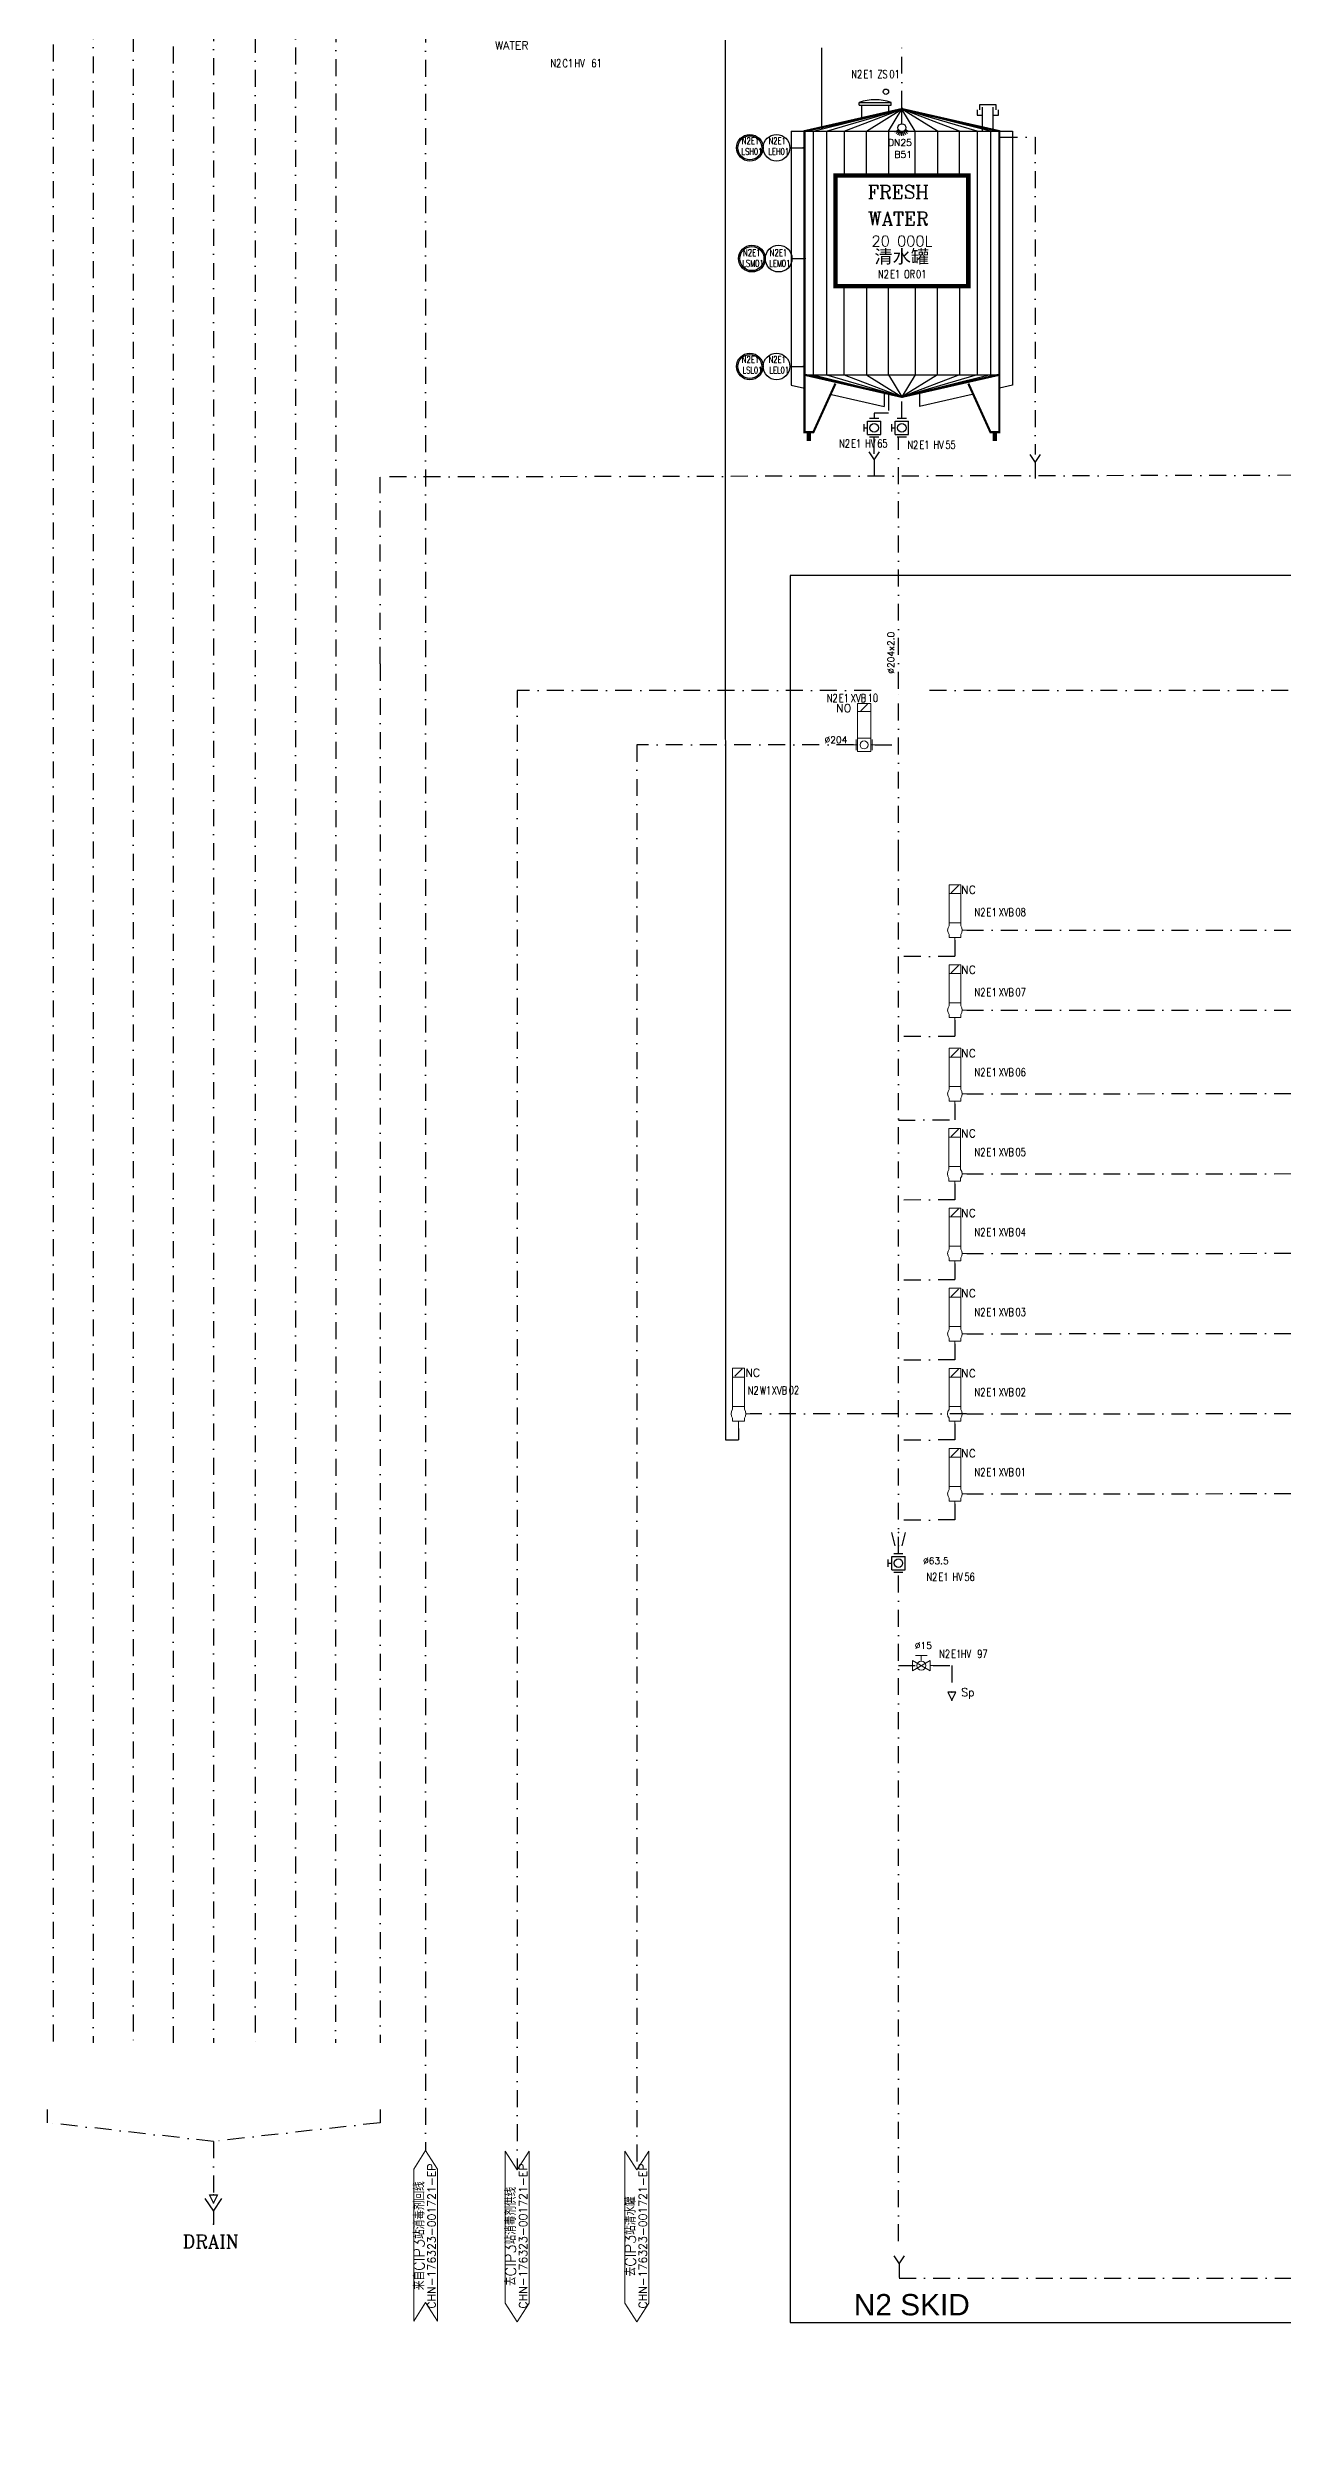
# Model space of a CAD drawing. Header units: inches. Extents: x 23035 to 25275, y 24242 to 25664.
# Drawn here: x 23035 to 23498, y 24294 to 25185 of the extents above; entities that cross this region are included whole.
import ezdxf
from ezdxf.enums import TextEntityAlignment as Align

# ---------------------------------------------------------------- set-up
doc = ezdxf.new("R2010")
doc.units = ezdxf.units.IN
doc.header["$MEASUREMENT"] = 0
doc.linetypes.add('DASHDOT2', pattern=[12.7, 6.35, -3.175, 0, -3.175])
for name, color, linetype, lineweight in [('19 Pipe Process', 30, 'Continuous', 30), ('31 Equipment', 7, 'Continuous', 9), ('40 TXT Data', 7, 'Continuous', 9)]:
    doc.layers.add(name, color=color, linetype=linetype, lineweight=lineweight)
for name, color, linetype in [('CUVERIE', 7, 'Continuous'), ('LIBELLE-INSTRUM', 7, 'Continuous'), ('MATERIEL-DIVERS', 7, 'Continuous'), ('POMPES-PROCESS', 7, 'Continuous'), ('REPERES', 7, 'Continuous'), ('Skid', 5, 'Continuous'), ('techn-data', 7, 'Continuous'), ('TEXTES', 7, 'Continuous'), ('TUYAUTERIE-EAU UTILITES FROIDE', 142, 'Continuous'), ('TUYAUTERIE-EGOUT', 32, 'Continuous'), ('TUYAUTERIE-NEP', 4, 'DASHDOT2'), ('TUYAUTERIE-PROCESS', 30, 'Continuous'), ('TXT_ENG', 7, 'Continuous'), ('TXT_FR', 7, 'Continuous'), ('VANNES', 7, 'Continuous'), ('ZN', 1, 'Continuous')]:
    doc.layers.add(name, color=color, linetype=linetype)
doc.layers.get('REPERES').off()
doc.styles.add('ARIAL', font='arial.ttf')
doc.styles.add('ROMANC', font='romanc')
doc.styles.add('ROMANS', font='ROMANS.SHX')
doc.styles.add('USER1', font='TXT.SHX', dxfattribs={"bigfont": 'gbcbig.shx'})

# ---------------------------------------------------------------- blocks, each defined once
blk = doc.blocks.new('FLE23')
at = {"color": 7}
for p, q in [((0, -1.5), (0, 1.5)), ((0, 1.5), (3, 0)), ((3, 0), (0, -1.5))]:
    blk.add_line(p, q, dxfattribs=at)
at = {"layer": 'MATERIEL-DIVERS', "color": 2}
for p in [(0, 0), (3, 0)]:
    blk.add_point(p, dxfattribs=at)
at = {"layer": 'MATERIEL-DIVERS', "color": 7, "extrusion": (-1, 0, 0)}
blk.add_point((0, 0), dxfattribs=at)
at = {"layer": 'MATERIEL-DIVERS', "color": 7, "extrusion": (1, 0, 0)}
blk.add_point((3, 0), dxfattribs=at)
blk = doc.blocks.new('EGOUT')
at = {"color": 7}
for p, q in [((-3.2, 9.61), (0, 4.81)), ((0, 4.81), (3.2, 9.61)), ((0, 4.81), (0, 0))]:
    blk.add_line(p, q, dxfattribs=at)
at = {"color": 7, "extrusion": (0, -1, 0)}
blk.add_point((0, 0), dxfattribs=at)
at = {"layer": 'POMPES-PROCESS', "style": 'ROMANS'}
blk.add_attdef('EGOUT', text='', height=3, dxfattribs=at).set_placement((0, -4), align=Align.MIDDLE)
blk = doc.blocks.new('CR')
at = {"color": 7}
for p, q in [((-2.5, 2.5), (2.5, 1.25)), ((2.5, 1.25), (2.5, 1.25)), ((2.5, -1.25), (-2.5, -2.5))]:
    blk.add_line(p, q, dxfattribs=at)
at = {"color": 7, "extrusion": (-1, 0, 0)}
blk.add_point((-2.5, 0), dxfattribs=at)
at = {"color": 7, "extrusion": (1, 0, 0)}
blk.add_point((2.5, 0), dxfattribs=at)
blk = doc.blocks.new('VALVBUTT A BRIDES')
at = {"layer": 'VANNES'}
for p, q in [((-3.5, -1.73), (-3.5, 1.74)), ((-2.5, 2.5), (-2.5, -2.5)), ((-2.5, 2.5), (2.5, 2.5)), ((-1.4, 3.77), (1.4, 3.77)), ((0, 3.77), (0, 2.5)), ((2.5, 2.5), (2.5, -2.5)), ((3.5, -1.73), (3.5, 1.74)), ((-2.5, -2.5), (2.5, -2.5))]:
    blk.add_line(p, q, dxfattribs=at)
blk.add_circle((0, 0), 1.6, dxfattribs=at)
blk = doc.blocks.new('INSTR-M-L-LE')
at = {"color": 7, "extrusion": (0, -1, 0)}
blk.add_point((0, -10), dxfattribs=at)
at = {"layer": 'MATERIEL-DIVERS', "color": 7}
blk.add_line((0, -5), (0, -10), dxfattribs=at)
blk.add_circle((0, 0), 5, dxfattribs=at)
at = {"layer": 'LIBELLE-INSTRUM', "style": 'ROMANS', "width": 0.8}
blk.add_attdef('LE?', text='', height=3, dxfattribs=at).set_placement((0, 0), align=Align.MIDDLE)
blk = doc.blocks.new('trou')
at = {"layer": 'CUVERIE'}
for p, q in [((-6, 4), (-6, 5)), ((-6, 5), (6, 5)), ((-6, 4), (6, 4)), ((-5, -1), (-5, 4)), ((5, 4), (5, 1)), ((6, 4), (6, 5))]:
    blk.add_line(p, q, dxfattribs=at)
blk.add_arc((0, -12.5), 18.5, 71.07536, 108.92464, dxfattribs=at)
blk = doc.blocks.new('INSTR-F-L-LS')
at = {"layer": 'MATERIEL-DIVERS'}
for radius in [5, 4.5]:
    blk.add_circle((0, 0), radius, dxfattribs=at)
at = {"layer": 'LIBELLE-INSTRUM', "style": 'ROMANS', "width": 0.8}
blk.add_attdef('LS?', text='', height=3, dxfattribs=at).set_placement((0, 0), align=Align.MIDDLE)
blk = doc.blocks.new('SPB')
at = {"color": 7}
for p, q in [((0, -6), (0, 0)), ((-2.598, -9), (-1.302, -8.25)), ((-2.124, -9.624), (-1.062, -8.562)), ((-1.5, -10.098), (-0.75, -8.802)), ((1.5, -10.098), (0.75, -8.802)), ((2.124, -9.624), (1.062, -8.562)), ((2.598, -9), (1.302, -8.25)), ((-0.774, -10.398), (-0.39, -8.952)), ((0, -10.5), (0, -9)), ((0.774, -10.398), (0.39, -8.952))]:
    blk.add_line(p, q, dxfattribs=at)
blk.add_circle((0, -7.5), 1.5, dxfattribs=at)
at = {"color": 7, "extrusion": (0, 1, 0)}
blk.add_point((0, 0), dxfattribs=at)
blk = doc.blocks.new('12M3I')
at = {"color": 7}
for p, q in [((-41.5, 116.2), (41.5, 116.2)), ((-41.5, 116.2), (-41.5, 20.92)), ((-33.2, 116.2), (0, 124.5)), ((-33.2, 116.2), (-33.2, 24.9)), ((-28.22, 116.2), (0, 124.5)), ((-28.22, 116.2), (-28.22, 24.9)), ((-21.58, 116.2), (0, 124.5)), ((-21.58, 116.2), (-21.58, 99.6)), ((-13.28, 116.2), (0, 124.5)), ((-13.28, 99.6), (-13.28, 116.2)), ((-4.98, 116.2), (0, 124.5)), ((-4.98, 116.2), (-4.98, 99.6)), ((4.98, 116.2), (0, 124.5)), ((13.28, 116.2), (0, 124.5)), ((21.58, 116.2), (0, 124.5)), ((28.22, 116.2), (0, 124.5)), ((33.2, 116.2), (0, 124.5)), ((4.98, 99.6), (4.98, 116.2)), ((13.28, 116.2), (13.28, 99.6)), ((21.58, 99.6), (21.58, 116.2)), ((28.22, 116.2), (28.22, 24.9)), ((33.2, 116.2), (33.2, 24.9)), ((41.5, 116.2), (41.5, 20.92)), ((-21.58, 24.9), (-21.58, 58.1)), ((-13.28, 58.1), (-13.28, 24.9)), ((-4.98, 24.9), (-4.98, 58.1)), ((4.98, 58.1), (4.98, 24.9)), ((13.28, 24.9), (13.28, 58.1)), ((21.58, 58.1), (21.58, 24.9)), ((-41.5, 20.92), (-36.55, 19.8)), ((-36.52, 24.9), (36.52, 24.9)), ((-33.2, 24.9), (0, 16.6)), ((-28.22, 24.9), (0, 16.6)), ((-21.58, 24.9), (0, 16.6)), ((-13.28, 24.9), (0, 16.6)), ((-6.64, 18.26), (-6.64, 13)), ((-4.98, 24.9), (0, 16.6)), ((33.2, 24.9), (0, 16.6)), ((28.22, 24.9), (0, 16.6)), ((21.58, 24.9), (0, 16.6)), ((13.28, 24.9), (0, 16.6)), ((4.98, 24.9), (0, 16.6)), ((6.64, 18.26), (6.64, 13)), ((41.5, 20.92), (36.55, 19.8)), ((-26.36, 17.48), (-6.64, 13)), ((26.36, 17.48), (6.64, 13))]:
    blk.add_line(p, q, dxfattribs=at)
for points, const_width in [([(-24.9, 21.58), (-33.2, 3.32), (-36.52, 3.32), (-36.52, 116.2), (0, 124.5), (36.52, 116.2), (36.52, 3.32), (33.2, 3.32), (24.9, 21.58)], 0.83), ([(-36.52, 24.9), (0, 16.6), (36.52, 24.9)], 0.83), ([(-34.86, 3.32), (-34.86, 0)], 1.66), ([(34.86, 3.32), (34.86, 0)], 1.66)]:
    blk.add_lwpolyline(points, dxfattribs=dict(at, const_width=const_width))
at = {"color": 7, "const_width": 1.66}
blk.add_lwpolyline([(-24.9, 99.6), (24.9, 99.6), (24.9, 58.1), (-24.9, 58.1)], close=True, dxfattribs=at)
at = {"layer": 'TUYAUTERIE-PROCESS', "color": 7, "extrusion": (0, 1, 0)}
blk.add_point((0, 125), dxfattribs=at)
at = {"layer": 'TUYAUTERIE-PROCESS', "color": 2}
for p in [(0, 125), (0, 16.6)]:
    blk.add_point(p, dxfattribs=at)
at = {"layer": 'TUYAUTERIE-PROCESS', "color": 7, "extrusion": (0, -1, 0)}
blk.add_point((0, 16.6), dxfattribs=at)
at = {"layer": 'MATERIEL-DIVERS'}
blk.add_blockref('SPB', (0, 125), dxfattribs=at)
blk = doc.blocks.new('DP')
at = {"color": 5}
blk.add_circle((0, 0), 1, dxfattribs=at)
blk = doc.blocks.new('REPNORM1')
at = {"layer": 'TEXTES', "style": 'ROMANS', "width": 0.75}
for tag, p in [('ZONE', (-9.75, -1.25)), ('SOUSZONE', (-5.25, -1.25)), ('ELEMENT', (-0.75, -1.25)), ('NUM', (5.59, -1.22))]:
    blk.add_attdef(tag, p, '', height=3, dxfattribs=at)
blk = doc.blocks.new('REPNORM')
at = {"layer": 'TEXTES', "style": 'ROMANS', "width": 0.75}
for tag, p in [('ZONE', (-9.75, -1.25)), ('SOUSZONE', (-5.25, -1.25)), ('ELEMENT', (0, -1.25)), ('NUM', (4.5, -1.25))]:
    blk.add_attdef(tag, p, '', height=3, dxfattribs=at)
blk = doc.blocks.new('REPINS2')
at = {"layer": 'TEXTES', "style": 'ROMANS', "width": 0.7}
for tag, p in [('ZONE', (-3.35, 0.8)), ('SOUSZONE', (0.05, 0.8)), ('NUM', (0.7, -2.6))]:
    blk.add_attdef(tag, p, '', height=2.5, dxfattribs=at)
blk.add_attdef('ELEMENT', text='', height=2.5, dxfattribs=at).set_placement((-1.56, -2.59), align=Align.CENTER)
blk = doc.blocks.new('APV-VLV-SSEAT-SW41-3')
at = {"layer": '31 Equipment', "ltscale": 38}
for p, q in [((1.25, 15.25), (-1.25, 12.75)), ((-2, 2.5), (-2, 1.5)), ((2, 2.5), (2, 1.5)), ((2.5, 0), (4, 0)), ((-2, -2.5), (-2, -1.5)), ((2, -2.5), (-2, -2.5)), ((-2, -2.5), (2, -2.5)), ((0, -2.5), (0, -5)), ((2, -2.5), (2, -1.5))]:
    blk.add_line(p, q, dxfattribs=at)
for points in [[(-2, 12.5), (2, 12.5), (2, 15.5), (-2, 15.5)], [(-2, 2.5), (2, 2.5), (2, 12.5), (-2, 12.5)]]:
    blk.add_lwpolyline(points, close=True, dxfattribs=at)
for start, end in [(143.1301, 216.8699), (323.1301, 36.8699)]:
    blk.add_arc((0, 0), 2.5, start, end, dxfattribs=at)
blk = doc.blocks.new('APV-VLVM-BALL-KHV+MF-1')
at = {"layer": '31 Equipment', "ltscale": 38}
for p, q in [((-3, 0), (-4, 0)), ((3, 0), (4, 0))]:
    blk.add_line(p, q, dxfattribs=at)
at = {"layer": '31 Equipment'}
for p, q in [((-3, 1.734), (-3, -1.734)), ((-3, -1.734), (3, 1.734)), ((3, -1.734), (-3, 1.734)), ((-2, 3.5), (2, 3.5)), ((0, 1.5), (0, 3.5)), ((3, 1.734), (3, -1.734))]:
    blk.add_line(p, q, dxfattribs=at)
blk.add_circle((0, 0), 1.5, dxfattribs=at)
blk = doc.blocks.new('APV-VLV-BFLY-SVS-3')
at = {"layer": '31 Equipment', "ltscale": 38}
for p, q in [((1.25, 15.25), (-1.25, 12.75)), ((-2.5, 0), (-4, 0)), ((2.5, 2.5), (-2.5, 2.5)), ((-2.5, 2.5), (-2.5, -2.5)), ((2.5, -2.5), (2.5, 2.5)), ((2.5, 0), (4, 0)), ((-2.5, -2.5), (2.5, -2.5))]:
    blk.add_line(p, q, dxfattribs=at)
at = {"layer": '31 Equipment'}
for p, q in [((-3, 2), (-3, -2)), ((3, -2), (3, 2))]:
    blk.add_line(p, q, dxfattribs=at)
at = {"layer": '31 Equipment', "ltscale": 38}
for points in [[(-2.5, 12.5), (2.5, 12.5), (2.5, 15.5), (-2.5, 15.5)], [(-2.5, 2.5), (2.5, 2.5), (2.5, 12.5), (-2.5, 12.5)]]:
    blk.add_lwpolyline(points, close=True, dxfattribs=at)
blk.add_circle((0, 0), 1.5, dxfattribs=at)
blk = doc.blocks.new('APV-SIGN-ARW-DWG-1')
at = {"layer": '31 Equipment'}
for p, q in [((-32, 4.49), (25, 4.49)), ((-32, 4.49), (-25, 0)), ((-25, 0), (-32, -4.49)), ((25, 4.49), (32, 0)), ((32, 0), (25, -4.49)), ((-32, -4.49), (25, -4.49))]:
    blk.add_line(p, q, dxfattribs=at)
at = {"layer": '31 Equipment', "style": 'ROMANS', "width": 0.8}
for tag, p in [('TEXT1', (0, 0.37)), ('TEXT2', (0, -3.63))]:
    blk.add_attdef(tag, text='', height=3, dxfattribs=at).set_placement(p, align=Align.CENTER)

msp = doc.modelspace()

# ---------------------------------------------------------------- linework, layer by layer
at = {"layer": 'MATERIEL-DIVERS'}
for p, q in [((23383.73, 25161.53), (23383.73, 25159.53)), ((23384.73, 25163.53), (23390.73, 25163.53)), ((23384.73, 25161.53), (23384.73, 25163.53)), ((23384.73, 25163.53), (23390.73, 25163.53)), ((23385.73, 25153.53), (23385.73, 25162.53)), ((23389.73, 25153.53), (23389.73, 25162.53)), ((23390.73, 25163.53), (23390.73, 25161.53)), ((23390.73, 25163.53), (23390.73, 25161.53)), ((23391.73, 25159.53), (23391.73, 25161.53)), ((23383.73, 25159.53), (23385.73, 25159.53)), ((23389.73, 25159.53), (23391.73, 25159.53))]:
    msp.add_line(p, q, dxfattribs=at)
at = {"layer": 'Skid'}
msp.add_lwpolyline([(24623.7, 24293.98), (24623.7, 24458.64), (25275.36, 24458.64), (25275.36, 25604.76), (23202.27, 25608.55), (23202.27, 25290.87), (24667.51, 25287.08), (24667.51, 24986.98), (23313.6, 24986.98), (23313.6, 24331.82), (24491.91, 24331.82), (24491.91, 24293.98), (24623.7, 24293.98)], dxfattribs=at)
at = {"layer": 'TUYAUTERIE-EAU UTILITES FROIDE'}
for p, q in [((23325.51, 25154.33), (23325.51, 25184.83)), ((23294.26, 24667.12), (23294.26, 24662.87))]:
    msp.add_line(p, q, dxfattribs=at)
msp.add_lwpolyline([(23289.26, 25187.7), (23289.41, 24662.86), (23294.26, 24662.86), (23294.26, 24662.87)], dxfattribs=at)
at = {"layer": 'TUYAUTERIE-EGOUT'}
msp.add_line((23345.14, 25032.55), (23345.14, 25038.83), dxfattribs=at)
at = {"layer": 'TUYAUTERIE-NEP'}
for p, q in [((23037.46, 25570.03), (23037.46, 24436.78)), ((23052.46, 25540.01), (23052.46, 24436.78)), ((23067.46, 25509.71), (23067.46, 24436.78)), ((23082.46, 25479.71), (23082.46, 24436.78)), ((23097.46, 25449.71), (23097.46, 24436.78)), ((23113.15, 25419.71), (23113.15, 24436.78)), ((23128.25, 25389.73), (23128.25, 24436.78)), ((23143.39, 25359.71), (23143.28, 24436.78)), ((23355.51, 25162.33), (23355.51, 25184.83)), ((23392.51, 25151.33), (23405.51, 25151.33)), ((23405.51, 25151.33), (23405.51, 25032.33)), ((23350.49, 25055.13), (23350.49, 25047.78)), ((23355.51, 25045.83), (23355.51, 25053.58)), ((23350.49, 25047.78), (23345.14, 25047.78)), ((23345.14, 25047.78), (23345.14, 25045.83)), ((23354.18, 24944.42), (23354.18, 25038.83)), ((23343.14, 25033.26), (23345.14, 25030.26)), ((23345.14, 25030.26), (23347.14, 25033.26)), ((23345.14, 25030.26), (23345.14, 25024.26)), ((23403.51, 25032.33), (23405.51, 25029.33)), ((23405.51, 25029.33), (23407.51, 25032.33)), ((23405.51, 25029.33), (23405.51, 25023.33)), ((23592.21, 25024.66), (23159.97, 25023.87)), ((23159.97, 24953.78), (23159.97, 25023.87)), ((23159.97, 24953.78), (23159.97, 24567.78)), ((23354.18, 24881.42), (23354.18, 24944.42)), ((23354.18, 24620.1), (23354.18, 24881.42)), ((23375.4, 24850.16), (23375.4, 24844.16)), ((23375.4, 24848.41), (23375.4, 24844.16)), ((23379.8, 24853.91), (23610.48, 24854.07)), ((23375.4, 24844.1), (23354.18, 24844.07)), ((23379.8, 24823.91), (23610.48, 24824.06)), ((23375.4, 24814.1), (23354.18, 24814.07)), ((23375.4, 24820.15), (23375.4, 24814.15)), ((23375.4, 24818.41), (23375.4, 24814.15)), ((23375.4, 24788.84), (23375.4, 24782.84)), ((23375.4, 24787.09), (23375.4, 24782.84)), ((23379.8, 24792.59), (23610.48, 24792.75)), ((23354.18, 24782.75), (23375.4, 24782.78)), ((23379.8, 24762.56), (23610.48, 24762.71)), ((23375.4, 24752.78), (23354.18, 24752.75)), ((23375.31, 24758.8), (23375.31, 24752.8)), ((23375.31, 24757.06), (23375.31, 24752.8)), ((23379.8, 24732.69), (23610.48, 24732.85)), ((23375.4, 24728.93), (23375.4, 24722.93)), ((23375.4, 24727.19), (23375.4, 24722.93)), ((23375.4, 24722.78), (23354.18, 24722.75)), ((23375.4, 24698.85), (23375.4, 24692.85)), ((23375.4, 24697.11), (23375.4, 24692.85)), ((23379.8, 24702.61), (23610.48, 24702.8)), ((23375.4, 24692.78), (23354.18, 24692.75)), ((23379.77, 24672.58), (23298.66, 24672.62)), ((23379.8, 24672.58), (23610.48, 24672.75)), ((23375.4, 24662.78), (23354.18, 24662.75)), ((23375.37, 24668.83), (23375.37, 24662.83)), ((23375.37, 24667.08), (23375.37, 24662.83)), ((23375.4, 24638.82), (23375.4, 24632.82)), ((23375.4, 24637.08), (23375.4, 24632.82)), ((23379.8, 24642.58), (23610.48, 24642.74)), ((23375.4, 24632.78), (23354.18, 24632.75)), ((23354.18, 24362.35), (23354.18, 24613.1)), ((23354.18, 24578.15), (23361.18, 24578.15)), ((23367.18, 24578.15), (23374.18, 24578.15)), ((23374.18, 24578.15), (23374.18, 24568.17)), ((23159.97, 24567.78), (23159.97, 24436.78)), ((23097.46, 24399.78), (23097.46, 24379.8)), ((23352.48, 24356.81), (23354.48, 24353.81)), ((23354.48, 24353.81), (23356.48, 24356.81)), ((23354.48, 24353.81), (23354.48, 24348.69)), ((23354.48, 24348.49), (24580.39, 24348.49))]:
    msp.add_line(p, q, dxfattribs=at)
for points in [[(23346.48, 25321.12), (23177.03, 25321.12), (23177.03, 24396.4)], [(23343.95, 24943.77), (23211.3, 24943.77), (23211.3, 24389.14)], [(23577.04, 24943.77), (23364.65, 24943.77)], [(23337.34, 24923.42), (23256.18, 24923.42), (23256.18, 24389.14)], [(23345.34, 24923.42), (23354.18, 24923.42)], [(23159.97, 24411.78), (23159.97, 24406.78), (23097.46, 24399.78), (23035.33, 24406.78), (23035.33, 24411.78)]]:
    msp.add_lwpolyline(points, dxfattribs=at)

# ---------------------------------------------------------------- block references
at = {"layer": '19 Pipe Process'}
msp.add_blockref('12M3I', (23355.51, 25037.33), dxfattribs=at)
at = {"layer": 'MATERIEL-DIVERS'}
for name, p in [('DP', (23349.51, 25168.33)), ('trou', (23345.51, 25159.33)), ('INSTR-F-L-LS', (23298.51, 25147.33)), ('INSTR-F-L-LS', (23299.31, 25105.76)), ('INSTR-F-L-LS', (23298.51, 25065.33)), ('EGOUT', (23097.46, 24368.78))]:
    msp.add_blockref(name, p, dxfattribs=at)
for name, p, rotation in [('INSTR-M-L-LE', (23308.51, 25147.33), 90), ('INSTR-M-L-LE', (23309.31, 25105.76), 90), ('INSTR-M-L-LE', (23308.51, 25065.33), 90), ('CR', (23354.18, 24625.6), 270), ('FLE23', (23097.46, 24379.78), 270)]:
    msp.add_blockref(name, p, dxfattribs=dict(at, rotation=rotation))
at = {"layer": 'MATERIEL-DIVERS', "xscale": -1, "rotation": 90}
msp.add_blockref('FLE23', (23374.18, 24568.15), dxfattribs=at)
at = {"layer": 'MATERIEL-DIVERS'}
ref = msp.add_blockref('APV-SIGN-ARW-DWG-1', (23177.03, 24364.4), dxfattribs=dict(at, xscale=-1, rotation=270))
ref.add_attrib('TEXT1', '来自CIP3站消毒剂回线', dxfattribs={"layer": '31 Equipment', "height": 4, "rotation": 90, "style": 'USER1'}).set_placement((23176.59, 24364.4), align=Align.CENTER)
ref.add_attrib('TEXT2', 'CHN-176323-001721-EP', dxfattribs={"layer": '31 Equipment', "height": 3, "rotation": 90, "style": 'USER1'}).set_placement((23180.77, 24364.25), align=Align.CENTER)
ref = msp.add_blockref('APV-SIGN-ARW-DWG-1', (23211.3, 24364.14), dxfattribs=dict(at, rotation=270))
ref.add_attrib('TEXT1', '去CIP3站消毒剂供线', dxfattribs={"layer": '31 Equipment', "height": 4, "rotation": 90, "style": 'USER1'}).set_placement((23210.86, 24364.14), align=Align.CENTER)
ref.add_attrib('TEXT2', 'CHN-176323-001721-EP', dxfattribs={"layer": '31 Equipment', "height": 3, "rotation": 90, "style": 'USER1'}).set_placement((23215.04, 24364.28), align=Align.CENTER)
ref = msp.add_blockref('APV-SIGN-ARW-DWG-1', (23256.18, 24364.14), dxfattribs=dict(at, rotation=270))
ref.add_attrib('TEXT1', '去CIP3站清水罐', dxfattribs={"layer": '31 Equipment', "height": 4, "rotation": 90, "style": 'USER1'}).set_placement((23255.74, 24364.14), align=Align.CENTER)
ref.add_attrib('TEXT2', 'CHN-176323-001721-EP', dxfattribs={"layer": '31 Equipment', "height": 3, "rotation": 90, "style": 'USER1'}).set_placement((23259.92, 24364.28), align=Align.CENTER)
at = {"layer": 'REPERES'}
for name, p, values in [('REPNORM1', (23233.54, 25178.77), {'ZONE': 'N2', 'SOUSZONE': 'C1', 'ELEMENT': 'HV', 'NUM': '61'}), ('REPNORM', (23346.31, 25174.68), {'ZONE': 'N2', 'SOUSZONE': 'E1', 'ELEMENT': 'ZS', 'NUM': '01'}), ('REPNORM', (23356.31, 25099.68), {'ZONE': 'N2', 'SOUSZONE': 'E1', 'ELEMENT': 'OR', 'NUM': '01'}), ('REPNORM', (23341.76, 25036.18), {'ZONE': 'N2', 'SOUSZONE': 'E1', 'ELEMENT': 'HV', 'NUM': '65'}), ('REPNORM', (23367.31, 25035.68), {'ZONE': 'N2', 'SOUSZONE': 'E1', 'ELEMENT': 'HV', 'NUM': '55'}), ('REPNORM1', (23337.14, 24940.75), {'ZONE': 'N2', 'SOUSZONE': 'E1', 'ELEMENT': 'XVB', 'NUM': '10'}), ('REPNORM1', (23392.51, 24860.41), {'ZONE': 'N2', 'SOUSZONE': 'E1', 'ELEMENT': 'XVB', 'NUM': '08'}), ('REPNORM1', (23392.51, 24830.41), {'ZONE': 'N2', 'SOUSZONE': 'E1', 'ELEMENT': 'XVB', 'NUM': '07'}), ('REPNORM1', (23392.51, 24800.41), {'ZONE': 'N2', 'SOUSZONE': 'E1', 'ELEMENT': 'XVB', 'NUM': '06'}), ('REPNORM1', (23392.51, 24770.45), {'ZONE': 'N2', 'SOUSZONE': 'E1', 'ELEMENT': 'XVB', 'NUM': '05'}), ('REPNORM1', (23392.51, 24740.45), {'ZONE': 'N2', 'SOUSZONE': 'E1', 'ELEMENT': 'XVB', 'NUM': '04'}), ('REPNORM1', (23392.51, 24710.45), {'ZONE': 'N2', 'SOUSZONE': 'E1', 'ELEMENT': 'XVB', 'NUM': '03'}), ('REPNORM1', (23307.53, 24681.13), {'ZONE': 'N2', 'SOUSZONE': 'W1', 'ELEMENT': 'XVB', 'NUM': '02'}), ('REPNORM1', (23392.51, 24680.45), {'ZONE': 'N2', 'SOUSZONE': 'E1', 'ELEMENT': 'XVB', 'NUM': '02'}), ('REPNORM1', (23392.51, 24650.45), {'ZONE': 'N2', 'SOUSZONE': 'E1', 'ELEMENT': 'XVB', 'NUM': '01'}), ('REPNORM', (23374.46, 24611.19), {'ZONE': 'N2', 'SOUSZONE': 'E1', 'ELEMENT': 'HV', 'NUM': '56'})]:
    msp.add_blockref(name, p, dxfattribs=at).add_auto_attribs(values)
ref = msp.add_blockref('REPINS2', (23299.31, 25147.68), dxfattribs=at)
ref.add_attrib('ZONE', 'N2', (23295.51, 25148.68), dxfattribs={"layer": 'TEXTES', "height": 2.5, "style": 'ROMANS', "width": 0.75})
ref.add_attrib('SOUSZONE', 'E1', (23298.91, 25148.68), dxfattribs={"layer": 'TEXTES', "height": 2.5, "style": 'ROMANS', "width": 0.75})
ref.add_attrib('ELEMENT', 'LSH', dxfattribs={"layer": 'TEXTES', "height": 2.5, "style": 'ROMANS', "width": 0.75}).set_placement((23300.11, 25144.68), align=Align.RIGHT)
ref.add_attrib('NUM', '01', (23300.01, 25144.68), dxfattribs={"layer": 'TEXTES', "height": 2.5, "style": 'ROMANS', "width": 0.75})
ref = msp.add_blockref('REPINS2', (23309.31, 25147.68), dxfattribs=at)
ref.add_attrib('ZONE', 'N2', (23305.51, 25148.68), dxfattribs={"layer": 'TEXTES', "height": 2.5, "style": 'ROMANS', "width": 0.75})
ref.add_attrib('SOUSZONE', 'E1', (23308.91, 25148.68), dxfattribs={"layer": 'TEXTES', "height": 2.5, "style": 'ROMANS', "width": 0.75})
ref.add_attrib('ELEMENT', 'LEH', dxfattribs={"layer": 'TEXTES', "height": 2.5, "style": 'ROMANS', "width": 0.75}).set_placement((23310.11, 25144.68), align=Align.RIGHT)
ref.add_attrib('NUM', '01', (23310.01, 25144.68), dxfattribs={"layer": 'TEXTES', "height": 2.5, "style": 'ROMANS', "width": 0.75})
ref = msp.add_blockref('REPINS2', (23299.79, 25105.74), dxfattribs=at)
ref.add_attrib('ZONE', 'N2', (23295.99, 25106.74), dxfattribs={"layer": 'TEXTES', "height": 2.5, "style": 'ROMANS', "width": 0.75})
ref.add_attrib('SOUSZONE', 'E1', (23299.39, 25106.74), dxfattribs={"layer": 'TEXTES', "height": 2.5, "style": 'ROMANS', "width": 0.75})
ref.add_attrib('ELEMENT', 'LSM', dxfattribs={"layer": 'TEXTES', "height": 2.5, "style": 'ROMANS', "width": 0.75}).set_placement((23300.59, 25102.74), align=Align.RIGHT)
ref.add_attrib('NUM', '01', (23300.49, 25102.74), dxfattribs={"layer": 'TEXTES', "height": 2.5, "style": 'ROMANS', "width": 0.75})
ref = msp.add_blockref('REPINS2', (23309.79, 25105.74), dxfattribs=at)
ref.add_attrib('ZONE', 'N2', (23305.99, 25106.74), dxfattribs={"layer": 'TEXTES', "height": 2.5, "style": 'ROMANS', "width": 0.75})
ref.add_attrib('SOUSZONE', 'E1', (23309.39, 25106.74), dxfattribs={"layer": 'TEXTES', "height": 2.5, "style": 'ROMANS', "width": 0.75})
ref.add_attrib('ELEMENT', 'LEM', dxfattribs={"layer": 'TEXTES', "height": 2.5, "style": 'ROMANS', "width": 0.75}).set_placement((23310.59, 25102.74), align=Align.RIGHT)
ref.add_attrib('NUM', '01', (23310.49, 25102.74), dxfattribs={"layer": 'TEXTES', "height": 2.5, "style": 'ROMANS', "width": 0.75})
ref = msp.add_blockref('REPINS2', (23299.31, 25065.68), dxfattribs=at)
ref.add_attrib('ZONE', 'N2', (23295.51, 25066.68), dxfattribs={"layer": 'TEXTES', "height": 2.5, "style": 'ROMANS', "width": 0.75})
ref.add_attrib('SOUSZONE', 'E1', (23298.91, 25066.68), dxfattribs={"layer": 'TEXTES', "height": 2.5, "style": 'ROMANS', "width": 0.75})
ref.add_attrib('ELEMENT', 'LSL', dxfattribs={"layer": 'TEXTES', "height": 2.5, "style": 'ROMANS', "width": 0.75}).set_placement((23300.11, 25062.68), align=Align.RIGHT)
ref.add_attrib('NUM', '01', (23300.01, 25062.68), dxfattribs={"layer": 'TEXTES', "height": 2.5, "style": 'ROMANS', "width": 0.75})
ref = msp.add_blockref('REPINS2', (23309.31, 25065.68), dxfattribs=at)
ref.add_attrib('ZONE', 'N2', (23305.51, 25066.68), dxfattribs={"layer": 'TEXTES', "height": 2.5, "style": 'ROMANS', "width": 0.75})
ref.add_attrib('SOUSZONE', 'E1', (23308.91, 25066.68), dxfattribs={"layer": 'TEXTES', "height": 2.5, "style": 'ROMANS', "width": 0.75})
ref.add_attrib('ELEMENT', 'LEL', dxfattribs={"layer": 'TEXTES', "height": 2.5, "style": 'ROMANS', "width": 0.75}).set_placement((23310.11, 25062.68), align=Align.RIGHT)
ref.add_attrib('NUM', '01', (23310.01, 25062.68), dxfattribs={"layer": 'TEXTES', "height": 2.5, "style": 'ROMANS', "width": 0.75})
ref = msp.add_blockref('REPNORM', (23379.25, 24582.29), dxfattribs=at)
ref.add_attrib('ZONE', 'N2', (23369.5, 24581.04), dxfattribs={"layer": 'TEXTES', "height": 3, "style": 'ROMANS', "width": 0.75})
ref.add_attrib('SOUSZONE', 'E1', (23374, 24581.04), dxfattribs={"layer": 'TEXTES', "height": 3, "style": 'ROMANS', "width": 0.75})
ref.add_attrib('ELEMENT', 'HV', (23377.62, 24581.04), dxfattribs={"layer": 'TEXTES', "height": 3, "style": 'ROMANS', "width": 0.75})
ref.add_attrib('NUM', '97', (23383.75, 24581.04), dxfattribs={"layer": 'TEXTES', "height": 3, "style": 'ROMANS', "width": 0.75})
at = {"layer": 'TUYAUTERIE-NEP'}
for name, p, xscale, yscale, zscale in [('APV-VLV-SSEAT-SW41-3', (23375.4, 24853.91), 1.100000000000362, 1.100000000000362, 1.100000000000362), ('APV-VLV-SSEAT-SW41-3', (23375.4, 24823.91), 1.100000000000362, 1.100000000000362, 1.100000000000362), ('APV-VLV-SSEAT-SW41-3', (23375.4, 24792.59), 1.100000000000362, 1.100000000000362, 1.100000000000362), ('APV-VLV-SSEAT-SW41-3', (23375.31, 24762.56), 1.100000000000362, 1.100000000000362, 1.100000000000362), ('APV-VLV-SSEAT-SW41-3', (23375.4, 24732.69), 1.100000000000362, 1.100000000000362, 1.100000000000362), ('APV-VLV-SSEAT-SW41-3', (23375.4, 24702.61), 1.100000000000362, 1.100000000000362, 1.100000000000362), ('APV-VLV-SSEAT-SW41-3', (23294.26, 24672.62), 1.100000000000362, 1.100000000000362, 1.100000000000362), ('APV-VLV-SSEAT-SW41-3', (23375.37, 24672.58), 1.100000000000362, 1.100000000000362, 1.100000000000362), ('APV-VLV-SSEAT-SW41-3', (23375.4, 24642.58), 1.100000000000362, 1.100000000000362, 1.100000000000362), ('APV-VLVM-BALL-KHV+MF-1', (23362.78, 24578.15), -1.099999999999909, 1.099999999999909, 1.1)]:
    msp.add_blockref(name, p, dxfattribs=dict(at, xscale=xscale, yscale=yscale, zscale=zscale))
at = {"layer": 'VANNES', "rotation": 90}
for p in [(23345.14, 25042.33), (23355.51, 25042.33), (23354.18, 24616.6)]:
    msp.add_blockref('VALVBUTT A BRIDES', p, dxfattribs=at)
at = {"layer": 'VANNES'}
msp.add_blockref('APV-VLV-BFLY-SVS-3', (23341.34, 24923.42), dxfattribs=at)

# ---------------------------------------------------------------- texts
at = {"layer": '40 TXT Data', "style": 'ROMANS'}
msp.add_text('DN25', height=2.5, dxfattribs=at).set_placement((23350.36, 25148.02))
at = {"layer": 'techn-data', "style": 'ROMANS'}
for s, p in [('B51', (23356, 25144.82)), ('%%C204', (23330.79, 24925.3)), ('%%C63.5', (23368.24, 24617.47)), ('%%C15', (23363.54, 24585.69))]:
    msp.add_text(s, height=2.5, dxfattribs=at).set_placement(p, align=Align.MIDDLE_CENTER)
msp.add_text('%%C204x2.0', height=2.5, rotation=90, dxfattribs=at).set_placement((23351.41, 24957.96), align=Align.MIDDLE_CENTER)
at = {"layer": 'TEXTES', "style": 'ROMANS'}
for s, p in [('NO', (23330.86, 24935.68)), ('NC', (23377.7, 24867.6)), ('NC', (23377.7, 24837.6)), ('NC', (23377.7, 24806.28)), ('NC', (23377.7, 24776.25)), ('NC', (23377.7, 24746.38)), ('NC', (23377.7, 24716.3)), ('NC', (23296.82, 24686.48)), ('NC', (23377.7, 24686.27)), ('NC', (23377.7, 24656.27))]:
    msp.add_text(s, height=3, dxfattribs=at).set_placement(p)
at = {"layer": 'TXT_ENG', "style": 'ROMANC'}
for s, height, p in [('WATER', 3, (23209.32, 25185.68)), ('FRESH', 5, (23354.14, 25130.74)), ('WATER', 5, (23354.14, 25120.74)), ('20 000L', 4, (23355.51, 25112.33)), ('Sp', 3, (23380.27, 24567.68))]:
    msp.add_text(s, height=height, dxfattribs=at).set_placement(p, align=Align.MIDDLE)
at = {"layer": 'TXT_ENG', "color": 1, "style": 'ROMANC'}
msp.add_text('DRAIN', height=5, dxfattribs=at).set_placement((23096.46, 24359.78), align=Align.CENTER)
at = {"layer": 'TXT_FR', "insert": (23355.46, 25106.27), "char_height": 5, "width": 28.5145, "attachment_point": 5, "style": 'ROMANC'}
msp.add_mtext('{\\fSimSun|b0|i0|c134|p2;清水罐}', dxfattribs=at)
at = {"layer": 'ZN', "insert": (23359.22, 24338.47), "char_height": 8, "attachment_point": 5, "style": 'ARIAL'}
msp.add_mtext('N2 SKID', dxfattribs=at)

doc.saveas('drawing.dxf')
